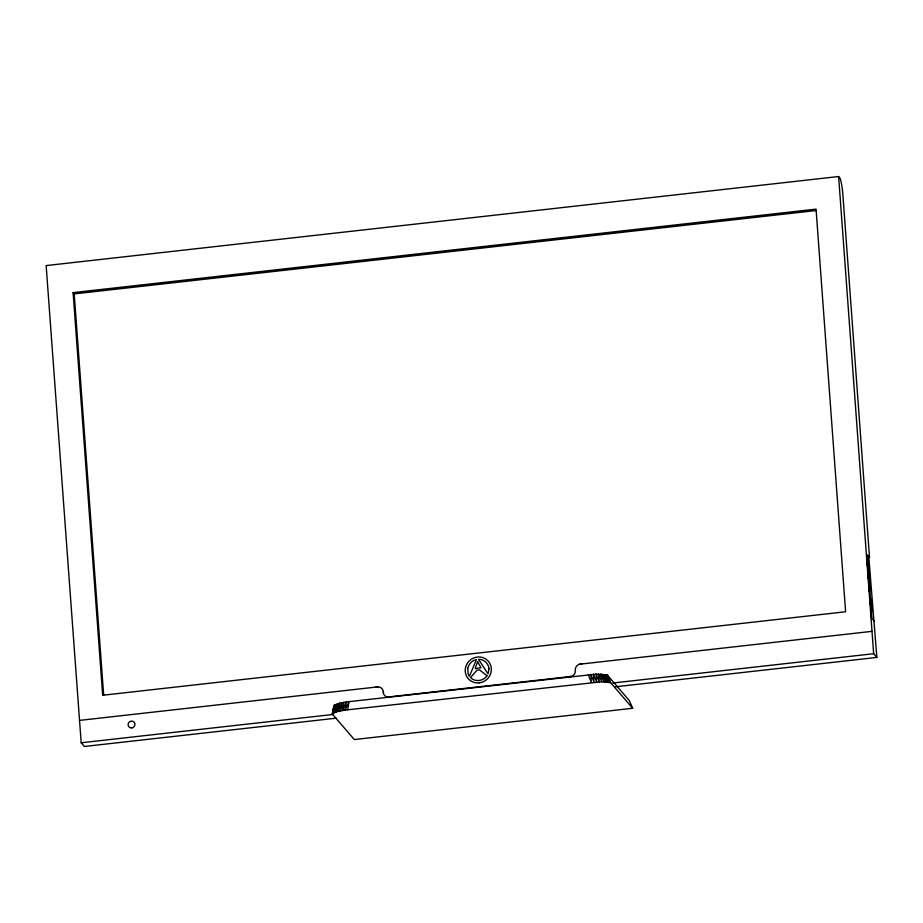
<?xml version="1.0" encoding="UTF-8"?>
<svg xmlns="http://www.w3.org/2000/svg" width="923" height="923" viewBox="0 0 923 923"><rect width="100%" height="100%" fill="white"/><g stroke="black" fill="none" stroke-linecap="round" stroke-linejoin="round"><path stroke-width="1.38" d="M333.838 705.807L332.28 713.998L354.305 739.554L632.647 708.276L629.348 700.626L607.369 675.071L596.131 674.136L346.413 701.93L339.537 703.211L334.241 705.299L332.28 713.998M347.74 709.764L348.998 701.607L345.11 710.087L338.118 711.391L332.707 713.491L334.241 705.299L333.515 712.96L335.037 704.768L334.714 712.429L336.214 704.237L336.26 711.898L339.537 703.211L338.118 711.391L341.625 702.738L340.241 710.918L343.933 702.311L342.595 710.479L346.413 701.93L345.11 710.087L601.773 681.762L610.668 682.708L632.647 708.276M336.26 711.898L337.726 703.718M375.949 687.093L378.499 686.839A5.884 5.653 -40.7 0 1 383.322 691.904L383.414 693.046M571.325 676.409L387.983 697.015A5.157 4.961 -40.7 0 1 383.483 693.438L383.322 691.904M867.343 555.784L869.512 557.446L842.837 194.199A15.703 2.55 83.6 0 0 840.092 178.231L838.615 176.524L46.15 265.582L81.189 742.773L84.385 746.476L336.318 718.163M73.102 292.626L816.047 209.129L845.606 611.764L102.672 695.25L73.102 292.626L74.209 293.906L103.664 695.088M74.209 293.906L815.713 210.571M615.479 686.793L876.85 657.418L868.843 557.527M79.551 720.402L378.28 686.827M579.482 664.225L872.016 631.344M387.983 697.015L389.541 696.842M81.189 742.773L333.411 714.425M612.849 683.02L873.654 653.715L876.85 657.418M569.468 676.617L571.868 676.236A5.353 5.146 -40.7 0 0 575.248 670.329A5.884 5.653 -40.7 0 1 579.263 664.283L581.813 663.96M869.512 557.446L867.262 554.838L871.935 618.468L874.185 621.075M867.851 568.245L869.097 569.699L868.716 564.495L867.47 563.053L867.655 565.649M867.978 569.987L869.235 571.441L869.616 576.633L868.358 575.191L868.07 571.291M868.866 582.125L870.124 583.578L869.743 578.375L868.485 576.921L868.681 579.529M870.908 609.872L872.154 611.326L871.774 606.123M588.297 674.713L591.297 682.397L590.928 674.448L593.974 682.132L593.558 674.251L596.65 681.924L596.131 674.136L599.269 681.809L598.6 674.102L601.773 681.762L600.885 674.136L606.192 681.912L602.95 674.263L608.015 682.109L604.75 674.459L609.526 682.374L606.226 674.736L610.668 682.708L607.369 675.071M600.885 674.136L604.104 681.797M867.112 561.98L867.424 566.226M868.047 574.706L868.358 578.952M868.981 587.432L869.293 591.678M869.916 600.158L870.227 604.403M870.851 612.884L871.162 617.129M838.615 176.524L873.654 653.715M467.73 668.379L468.134 673.859L469.392 676.305L476.464 659.599C472.103 660.372 468.63 664.099 467.73 668.379M488.982 668.748L488.048 673.882L478.552 659.368C483.825 659.045 488.636 663.522 488.982 668.748M477.606 661.572L475.23 668.575L480.998 667.837L477.606 661.572M486.975 675.705C483.617 681.151 474.964 682.362 470.557 677.551L476.949 670.179L479.487 669.89L486.975 675.705M870.251 585.309L868.993 583.855L869.385 589.059L870.631 590.512L870.251 585.309M871.266 599.189L870.02 597.735L870.401 602.938L871.647 604.392L871.266 599.189M131.781 727.878A3.496 3.346 -40.7 0 0 134.377 722.455A3.496 3.346 -40.7 0 0 128.447 723.124A3.496 3.346 -40.7 0 0 131.781 727.878M479.222 682.87A13.303 12.772 -40.7 0 0 489.098 662.229A13.303 12.772 -40.7 0 0 466.507 664.768A13.303 12.772 -40.7 0 0 479.222 682.87"/></g></svg>
